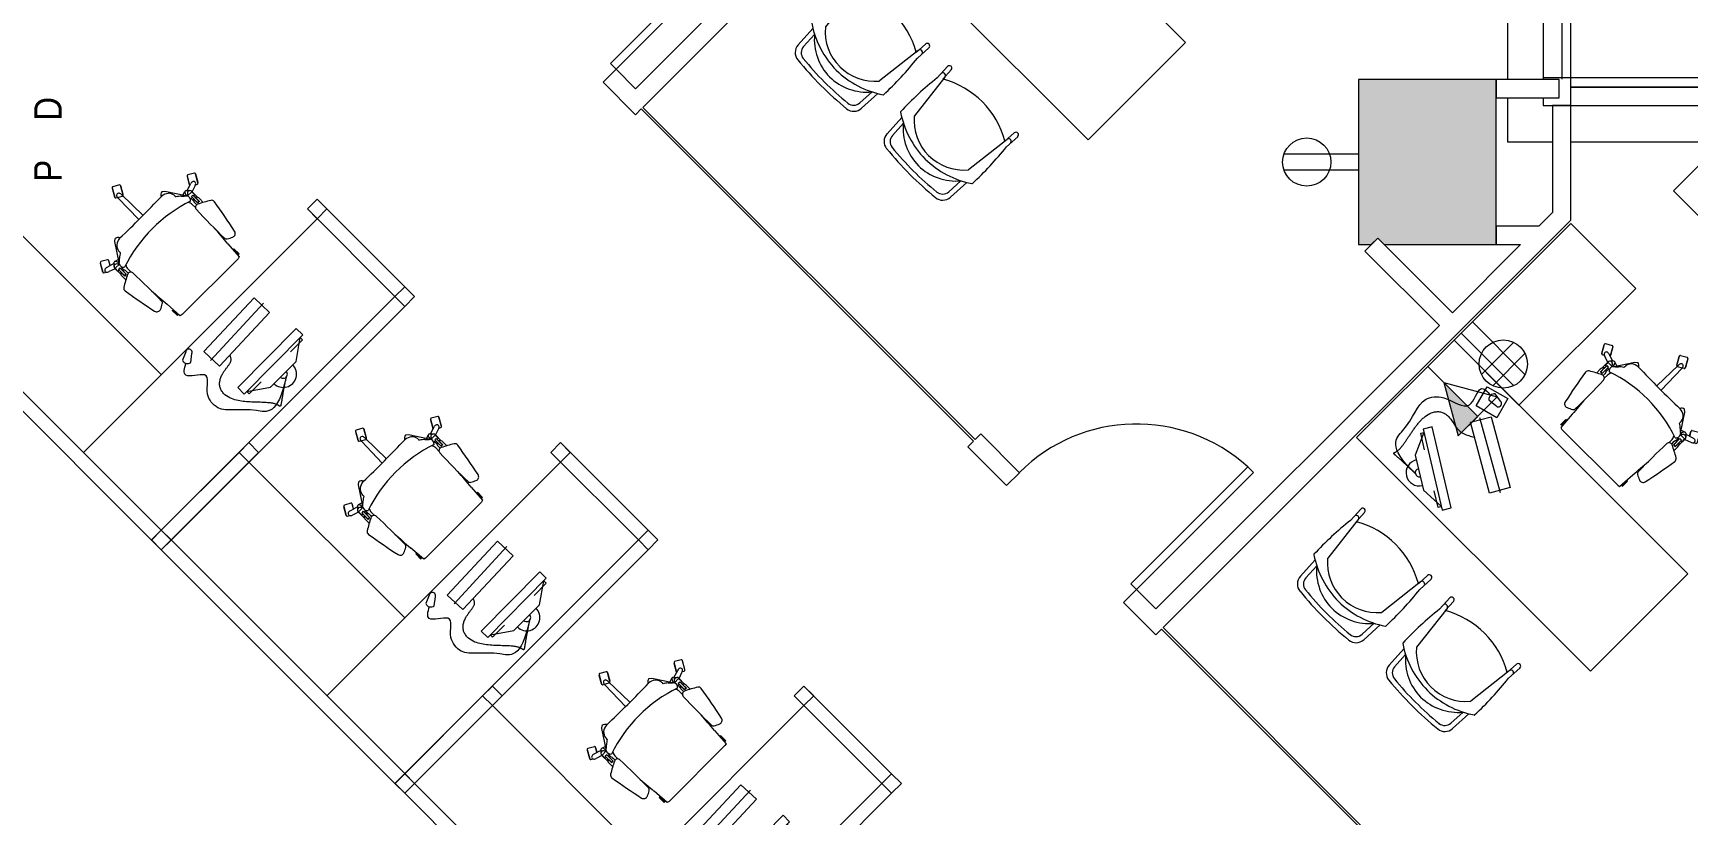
# Model space of a CAD drawing. Header units: inches. Extents: x 1 to 4591, y -953 to 1388.
# Drawn here: x 2575.1 to 2935.6, y 542.5 to 712.9 of the extents above; entities that cross this region are included whole.
import ezdxf

# ---------------------------------------------------------------- set-up
doc = ezdxf.new("R2010")
doc.units = ezdxf.units.IN
doc.header["$MEASUREMENT"] = 0
for name, color, linetype, lineweight in [('4th Floor Revit Background_dwg', 8, 'Continuous', 9), ('8309_BB$0$BB_COL_FILL', 7, 'Continuous', 9), ('A-ANNO-NOTE', 131, 'Continuous', 20), ('A-DOOR', 31, 'Continuous', 9), ('A-EXIST-GLAZ', 7, 'Continuous', 9), ('A-EXIST-WALL-INT', 7, 'Continuous', 9), ('A-FLOR', 192, 'Continuous', 13), ('A-WALL', 113, 'Continuous', 50), ('E-ELEC-FIXT-IDEN', 2, 'Continuous', 9), ('I-FURN', 30, 'Continuous', 9), ('I-WALL', 2, 'Continuous', 9), ('M-EXIST-HEAT', 7, 'Continuous', 9)]:
    doc.layers.add(name, color=color, linetype=linetype, lineweight=lineweight)
doc.styles.add('Arial_3', font='arial.ttf', dxfattribs={"width": 0.85, "height": 6})

# ---------------------------------------------------------------- blocks, each defined once
blk = doc.blocks.new('Single-Flush - 36_ x 96_-1532445-4th Floor New Construction - Tel_Data_Elec Plan')
at = {"layer": 'A-DOOR', "color": 250, "lineweight": 20}
for p, q in [((16.25, 2), (16.25, 38.02)), ((18, 38.02), (16.25, 38.02)), ((18, 2), (18, 38.02)), ((18, 2), (16.25, 2))]:
    blk.add_line(p, q, dxfattribs=at)
at = {"layer": 'A-DOOR'}
blk.add_arc((18, 2), 36.07, 92.7812, 180, dxfattribs=at)
blk = doc.blocks.new('Office Desk Groups - Office Desk 1-562618-4th Floor New Construction - Tel_Data_Elec Plan')
at = {"layer": 'I-FURN'}
for p, q in [((-36, 36), (-36, 0)), ((-16, 36), (-36, 36)), ((-16, 0), (-16, 36)), ((1.23, 32.53), (2.52, 33.28)), ((2.79, 33.2), (3.85, 31.37)), ((2.84, 33.12), (2.87, 33.14)), ((2.87, 33.14), (3.84, 31.47)), ((2.22, 30.42), (1.16, 32.26)), ((1.17, 32.16), (1.2, 32.18)), ((2.13, 30.49), (1.17, 32.16)), ((2.17, 30.51), (2.13, 30.49)), ((2.28, 24.2), (2.42, 30.74)), ((3.45, 30.9), (2.49, 30.35)), ((3.78, 31.09), (3.45, 30.9)), ((3.6, 24.2), (3.46, 30.74)), ((3.84, 31.47), (3.8, 31.45)), ((-11.16, 20.71), (-12.22, 22.54)), ((-12.2, 22.44), (-12.17, 22.46)), ((-11.24, 20.77), (-12.2, 22.44)), ((-12.14, 22.82), (-10.85, 23.56)), ((-10.58, 23.49), (-9.52, 21.65)), ((-10.53, 23.41), (-10.5, 23.43)), ((-10.5, 23.43), (-9.53, 21.75)), ((-8.31, 21.25), (-9.97, 21.75)), ((-9.53, 21.75), (-9.57, 21.73)), ((-7.32, 20.61), (-4.77, 24.49)), ((-4.77, 24.49), (-4.26, 24.91)), ((10.65, 24.49), (10.13, 24.91)), ((13.2, 20.61), (10.65, 24.49)), ((14.19, 21.25), (15.84, 21.75)), ((15.11, 21.53), (14.53, 22.54)), ((14.54, 22.44), (14.58, 22.46)), ((15.08, 21.51), (14.54, 22.44)), ((14.6, 22.82), (15.89, 23.56)), ((16.16, 23.49), (17.22, 21.65)), ((16.21, 23.41), (16.25, 23.43)), ((16.25, 23.43), (17.21, 21.75)), ((17.21, 21.75), (17.18, 21.73)), ((-11.2, 20.79), (-11.24, 20.77)), ((-10.51, 20.85), (-10.88, 20.63)), ((-8.94, 20.28), (-10.29, 20.75)), ((-9.01, 18.07), (-8.99, 16.92)), ((-8.91, 18.55), (-8.94, 20.36)), ((-8.86, 20.33), (-8.87, 19.4)), ((-8.87, 19.4), (-8.53, 19.4)), ((-7.56, 20.33), (-8.86, 20.33)), ((-8.16, 21.4), (-8.77, 20.78)), ((-8.57, 18.91), (-8.56, 17.65)), ((-8.53, 19.67), (-8.53, 17.7)), ((-8.07, 19.67), (-8.53, 19.67)), ((-8.07, 17.73), (-8.07, 19.67)), ((-8.07, 19.39), (-7.53, 19.39)), ((-8.04, 18.93), (-8.06, 17.7)), ((-6.97, 21.15), (-7.88, 21.44)), ((-7.74, 18.63), (-7.75, 19.39)), ((-7.63, 18.4), (-7.61, 18.07)), ((-7.61, 18.07), (-7.62, 17.56)), ((-7.34, 20.57), (-7.32, 20.61)), ((-6.98, 18.3), (-6.99, 17.3)), ((12.84, 21.15), (13.75, 21.44)), ((12.86, 18.3), (12.87, 17.3)), ((13.22, 20.57), (13.2, 20.61)), ((13.95, 19.39), (13.41, 19.39)), ((13.44, 20.33), (14.73, 20.33)), ((13.5, 18.4), (13.49, 18.07)), ((13.49, 18.07), (13.5, 17.56)), ((13.61, 18.63), (13.62, 19.39)), ((13.91, 18.93), (13.93, 17.7)), ((13.95, 19.67), (14.4, 19.67)), ((13.95, 17.73), (13.95, 19.67)), ((14.03, 21.4), (14.64, 20.78)), ((14.4, 19.67), (14.4, 17.7)), ((14.74, 19.4), (14.4, 19.4)), ((14.44, 18.91), (14.44, 17.65)), ((14.73, 20.33), (14.74, 19.4)), ((14.78, 18.55), (14.81, 20.36)), ((14.81, 20.28), (16.17, 20.75)), ((14.88, 18.07), (14.87, 16.92)), ((17.15, 21.38), (16.69, 21.11)), ((-6.56, 5.03), (-6.41, 5.03)), ((-6.56, 3.46), (-6.56, 5.03)), ((-6.41, 5.03), (-6.41, 3.46)), ((-6.4, 6.79), (-6.13, 3)), ((12.01, 3), (12.28, 6.79)), ((12.28, 5.03), (12.28, 3.46)), ((12.44, 5.03), (12.28, 5.03)), ((12.44, 3.46), (12.44, 5.03)), ((-6.41, 3.46), (-6.56, 3.46)), ((-6.13, 3), (-5.67, 2.87)), ((-5.67, 2.87), (11.55, 2.87)), ((11.55, 2.87), (12.01, 3)), ((12.28, 3.46), (12.44, 3.46)), ((-36, 0), (-16, 0)), ((-36, 0), (-36, -30)), ((36, 0), (-36, 0)), ((-23.75, -2.08), (-18.72, -0.7)), ((-22.48, -6.72), (-23.75, -2.08)), ((-19.46, -2.22), (-21.4, -1.92)), ((-18.72, -0.7), (-17.45, -5.34)), ((36, -30), (36, 0)), ((-17.45, -5.34), (-22.48, -6.72)), ((-21.46, -3.8), (-19.5, -3.62)), ((-20.86, -10.1), (-18.53, -6.07)), ((-18.53, -6.07), (-4.67, -14.07)), ((-7, -18.11), (-20.86, -10.1)), ((-5.33, -16.35), (-20.07, -7.94)), ((-4.67, -14.07), (-7, -18.11)), ((-26.03, -16.73), (-27.08, -18.43)), ((-10.6, -26.26), (-26.03, -16.73)), ((-27.08, -18.43), (-11.65, -27.96)), ((-26.8, -19.46), (-26.42, -18.84)), ((-23.63, -21.42), (-26.8, -19.46)), ((-26.42, -18.84), (-24.3, -23.68)), ((-24.3, -23.68), (-17.59, -27.82)), ((-17.59, -27.82), (-12.31, -27.55)), ((-12.69, -28.17), (-15.87, -26.21)), ((-12.31, -27.55), (-12.69, -28.17)), ((-11.65, -27.96), (-10.6, -26.26)), ((-36, -30), (36, -30)), ((-24.36, -40.36), (-24.19, -43.67)), ((-23.24, -40.3), (-23.1, -43)), ((-23.13, -42.4), (-21.88, -53.04)), ((-3.95, -42.4), (-5.2, -53.04)), ((-3.84, -40.3), (-3.98, -43)), ((-2.72, -40.36), (-2.89, -43.67)), ((3.02, -40.36), (3.19, -43.67)), ((4.14, -40.3), (4.28, -43)), ((4.25, -42.4), (5.5, -53.04)), ((23.42, -42.4), (22.17, -53.04)), ((23.53, -40.3), (23.39, -43)), ((24.66, -40.36), (24.48, -43.67)), ((-23.56, -55.25), (-23.31, -60.03)), ((-22.4, -55.89), (-22.21, -59.45)), ((-4.68, -55.89), (-4.87, -59.45)), ((-3.52, -55.25), (-3.77, -60.03)), ((3.82, -55.25), (4.07, -60.03)), ((4.98, -55.89), (5.16, -59.45)), ((22.7, -55.89), (22.51, -59.45)), ((23.85, -55.25), (23.61, -60.03))]:
    blk.add_line(p, q, dxfattribs=at)
for centre, radius, start, end in [((1.33, 32.36), 0.2, 120, 210), ((2.62, 33.1), 0.2, 30, 120.1357), ((2.39, 30.52), 0.2, 209.8466, 275.235), ((2.39, 30.52), 0.2, 275.235, 299.8607), ((3.94, 30.71), 1.53, 164.4505, 178.7927), ((3.03, 30.97), 0.583, 134.254, 164.4505), ((2.94, 31.06), 0.445, 45.7229, 134.2771), ((2.84, 30.97), 0.583, 15.5495, 45.746), ((1.93, 30.71), 1.53, 1.2073, 15.5495), ((3.68, 31.27), 0.2, 299.8643, 30), ((-12.04, 22.64), 0.2, 119.832, 210), ((-10.43, 21.35), 0.445, 117.8208, 206.0638), ((-10.75, 23.39), 0.2, 30, 120), ((-10.37, 21.23), 0.583, 87.4248, 117.8208), ((-10.41, 20.28), 1.53, 73.2073, 87.502), ((-9.69, 21.55), 0.2, 15.1327, 29.8705), ((-2.8, 17.21), 5.54, 121.0187, 133.18), ((-20.88, 22.9), 15.26, 356.4473, 358.5687), ((-3.38, 22.1), 2.29, 134.5977, 169.3918), ((-3.26, 21.43), 2.87, 95.705, 127.0086), ((-4.41, 23.8), 1.12, 25.6219, 82.0752), ((2.94, 269.32), 245.12, 268.4848, 271.5152), ((10.28, 23.8), 1.12, 97.9248, 154.3781), ((9.13, 21.43), 2.87, 52.9914, 84.295), ((9.26, 22.1), 2.29, 10.6082, 45.4023), ((26.76, 22.9), 15.26, 181.4313, 183.5527), ((8.67, 17.21), 5.54, 46.82, 58.9813), ((14.7, 22.64), 0.2, 119.8879, 210), ((16.29, 20.28), 1.53, 92.498, 106.7927), ((15.99, 23.39), 0.2, 30, 120), ((16.25, 21.23), 0.583, 62.1792, 92.5752), ((16.31, 21.35), 0.445, 333.9362, 62.1792), ((17.05, 21.55), 0.2, 300, 30.2094), ((-10.98, 20.81), 0.2, 210, 299.888), ((-10.31, 21.41), 0.583, 206.0911, 236.3507), ((-9.79, 22.2), 1.53, 236.4124, 250.7927), ((-8.12, 18.14), 0.887, 120.1857, 184.8367), ((-8.34, 20.37), 0.593, 84.0219, 180.9117), ((-8.42, 20.31), 0.657, 1.3207, 77.9642), ((-7.98, 21.13), 0.323, 29.6621, 124.4716), ((-8.55, 18.11), 0.971, 17.6225, 57.9495), ((-8.44, 20.75), 0.922, 9.6607, 36.4682), ((-6.62, 19.89), 1.04, 148.1398, 233.8639), ((-8.76, 20.66), 1.25, 346.3769, 10.9189), ((-10.83, 25.13), 5.75, 305.3709, 317.4948), ((2.94, -10.67), 31.42, 71.1164, 108.8836), ((-5.15, 18.21), 1.84, 146.599, 177.2887), ((16.71, 25.13), 5.75, 222.5052, 234.6291), ((11.03, 18.21), 1.84, 2.7113, 33.401), ((12.49, 19.89), 1.04, 306.1361, 31.8602), ((14.63, 20.66), 1.25, 169.0811, 193.6231), ((14.31, 20.75), 0.922, 143.5318, 170.3393), ((14.43, 18.11), 0.971, 122.0505, 162.3775), ((13.85, 21.13), 0.323, 55.5284, 150.3379), ((14.29, 20.31), 0.657, 102.0358, 178.6793), ((14.22, 20.37), 0.593, 359.0883, 95.9781), ((14, 18.14), 0.887, 355.1633, 59.8143), ((15.66, 22.2), 1.53, 289.2073, 303.5114), ((16.19, 21.41), 0.583, 303.4497, 333.9089), ((-10.08, 15.44), 0.749, 121.5732, 189.0231), ((163.02, 43.86), 176.17, 189.3216, 191.8621), ((4.23, -7.95), 28.17, 115.3981, 121.4567), ((-8.27, 17.21), 0.533, 66.9672, 123.7509), ((-8.27, 17.27), 0.5, 67.0573, 121.4674), ((-7.54, 16.85), 0.711, 2.0473, 115.4842), ((-162.31, 11.32), 155.58, 358.8191, 2.0473), ((168.19, 11.32), 155.58, 177.9527, 181.1809), ((13.42, 16.85), 0.711, 64.5158, 177.9527), ((1.64, -7.95), 28.17, 58.5497, 64.6019), ((14.14, 17.21), 0.533, 56.2491, 113.0328), ((14.14, 17.27), 0.5, 58.5326, 112.9427), ((-157.15, 43.86), 176.17, 348.1407, 350.6784), ((15.95, 15.44), 0.749, 350.9769, 58.6662), ((258.68, 28.75), 265.99, 183.7702, 184.7367), ((-252.8, 28.75), 265.99, 355.2633, 356.2298), ((-8.54, 7.83), 0.859, 192.1424, 292.8427), ((-12.14, 16.39), 10.15, 292.7913, 299.9233), ((-7.38, 8.13), 0.615, 299.9233, 358.8191), ((13.26, 8.13), 0.615, 181.1809, 240.0767), ((18.01, 16.39), 10.15, 240.0767, 247.2087), ((14.42, 7.83), 0.859, 247.1573, 348.4211), ((-5.85, 5.21), 0.589, 197.5488, 225.5119), ((-5.85, 3.28), 0.589, 125.1062, 162.4512), ((11.72, 3.28), 0.589, 17.5488, 54.8938), ((11.72, 5.21), 0.589, 314.4881, 342.4512), ((-20.73, -2.88), 1.17, 124.8247, 231.514), ((-19.4, -2.93), 0.703, 261.9725, 94.3662), ((-20.94, -25.75), 2.88, 148.3037, 328.3037), ((-20.94, -25.75), 0.885, 148.3037, 328.3037), ((-23.8, -40.33), 0.562, 2.9778, 182.9778), ((-23.69, -42.45), 0.572, 355.8841, 161.2764), ((-13.54, -59.54), 19.11, 60.1223, 119.8777), ((-3.39, -42.44), 0.567, 14.9433, 184.8841), ((-3.28, -40.33), 0.562, 357.0222, 177.0222), ((3.58, -40.33), 0.562, 2.9778, 182.9778), ((3.68, -42.45), 0.572, 355.8841, 161.2764), ((13.84, -59.54), 19.11, 60.1223, 119.8777), ((23.98, -42.44), 0.567, 14.9433, 184.8841), ((24.09, -40.33), 0.563, 357.0222, 177.0222), ((47.43, -51.82), 72.08, 173.5103, 182.1673), ((-74.51, -51.82), 72.08, 357.8327, 6.4897), ((74.81, -51.82), 72.08, 173.5103, 182.1673), ((-47.14, -51.82), 72.08, 357.8327, 6.4897), ((-21.75, -53.03), 0.125, 186.4009, 220.1387), ((-13.53, -46.09), 10.88, 220.1387, 269.938), ((-13.55, -46.09), 10.88, 270.062, 319.8613), ((-5.33, -53.03), 0.125, 319.8613, 353.5991), ((5.62, -53.03), 0.125, 186.4009, 220.1387), ((13.85, -46.09), 10.88, 220.1387, 269.938), ((13.82, -46.09), 10.88, 270.062, 319.8613), ((22.05, -53.03), 0.125, 319.8613, 353.5991), ((-24.47, -54.52), 0.125, 190.6864, 235.967), ((-13.34, -38.03), 20.02, 235.967, 269.4206), ((-13.4, -48.43), 11.69, 219.6744, 269.3381), ((-13.74, -38.03), 20.02, 270.5794, 304.033), ((-13.67, -48.43), 11.69, 270.6619, 320.3256), ((-2.6, -54.52), 0.125, 304.033, 349.3136), ((2.9, -54.52), 0.125, 190.6864, 235.967), ((14.04, -38.03), 20.02, 235.967, 269.4206), ((13.97, -48.43), 11.69, 219.6744, 269.3381), ((13.63, -38.03), 20.02, 270.5794, 304.033), ((13.7, -48.43), 11.69, 270.6619, 320.3256), ((24.77, -54.52), 0.125, 304.033, 349.3136), ((-20.81, -59.91), 2.5, 182.9778, 264.2145), ((-20.22, -59.35), 2, 182.9778, 264.2191), ((-6.86, -59.35), 2, 275.7809, 357.0222), ((-6.27, -59.91), 2.5, 275.7855, 357.0222), ((6.56, -59.91), 2.5, 182.9778, 264.2145), ((7.16, -59.35), 2, 182.9778, 264.2191), ((20.51, -59.35), 2, 275.7809, 357.0222), ((21.11, -59.91), 2.5, 275.7855, 357.0222), ((-13.44, 12.82), 75.59, 264.2145, 269.9285), ((-13.44, 7.53), 69.22, 264.2191, 269.9219), ((-13.63, 7.53), 69.22, 270.0781, 275.7809), ((-13.63, 12.82), 75.59, 270.0715, 275.7855), ((13.93, 12.82), 75.59, 264.2145, 269.9285), ((13.93, 7.53), 69.22, 264.2191, 269.9219), ((13.74, 7.53), 69.22, 270.0781, 275.7809), ((13.74, 12.82), 75.59, 270.0715, 275.7855)]:
    blk.add_arc(centre, radius, start, end, dxfattribs=at)
for points, knots in [([(-21.43, -26.49), (-30.11, -26.7), (-29.36, -19.53), (-32.64, -14.29), (-28.66, -9.55), (-21.77, -8.98), (-25.67, -2.68), (-23.02, -2.75), (-21.9, -2.85)], [0, 0, 0, 0, 4.203758, 11.310205, 15.301003, 21.109862, 25.639067, 29.008441, 29.008441, 29.008441, 29.008441]), ([(-21.43, -26.49), (-21.7, -26.49), (-22.24, -26.5), (-23.05, -26.52), (-23.85, -26.55), (-24.52, -26.57), (-25.06, -26.6), (-25.47, -26.62), (-25.87, -26.65), (-26.2, -26.67), (-26.47, -26.68), (-26.67, -26.7), (-26.88, -26.71), (-27.08, -26.73), (-27.25, -26.74), (-27.38, -26.74), (-27.48, -26.74), (-27.58, -26.74), (-27.67, -26.74), (-27.74, -26.74), (-27.79, -26.74), (-27.83, -26.73), (-27.86, -26.71), (-27.87, -26.7), (-27.89, -26.69), (-27.91, -26.66), (-27.92, -26.63), (-27.93, -26.61), (-27.93, -26.6), (-27.93, -26.57), (-27.92, -26.54), (-27.91, -26.5), (-27.88, -26.44), (-27.86, -26.37), (-27.83, -26.29), (-27.8, -26.21), (-27.77, -26.13), (-27.75, -26.05), (-27.72, -25.97), (-27.7, -25.86), (-27.66, -25.66), (-27.63, -25.38), (-27.63, -25.03), (-27.65, -24.69), (-27.68, -24.35), (-27.74, -23.9), (-27.84, -23.33), (-27.96, -22.66), (-28.09, -21.99), (-28.23, -21.28), (-28.38, -20.54), (-28.52, -19.76), (-28.64, -18.98), (-28.73, -18.19), (-28.78, -17.4), (-28.75, -16.34), (-28.56, -15.26), (-28.12, -14.24), (-27.6, -13.53), (-27.02, -13.07), (-26.5, -12.81), (-25.94, -12.64), (-25.21, -12.58), (-24.04, -12.7), (-22.99, -12.95), (-22, -13.09), (-21.48, -13.12), (-21.07, -13.1), (-20.66, -13.04), (-20.16, -12.92), (-19.58, -12.7), (-18.84, -12.33), (-18.31, -12.01), (-17.96, -11.78)], [0, 0, 0, 0, 0.067284, 0.134569, 0.201853, 0.269138, 0.30278, 0.336422, 0.370065, 0.403707, 0.420528, 0.437349, 0.45417, 0.470991, 0.487812, 0.496223, 0.504633, 0.513044, 0.521455, 0.52566, 0.529865, 0.53407, 0.536173, 0.537224, 0.538276, 0.541842, 0.545408, 0.546299, 0.547191, 0.548974, 0.55254, 0.556106, 0.559673, 0.566805, 0.573937, 0.581069, 0.588202, 0.595334, 0.602466, 0.609598, 0.623863, 0.652392, 0.680921, 0.70945, 0.737979, 0.766508, 0.823567, 0.880625, 0.937683, 0.994741, 1.060748, 1.126755, 1.192761, 1.258768, 1.324774, 1.390781, 1.522794, 1.595685, 1.668576, 1.741467, 1.777913, 1.814358, 1.887249, 1.96014, 2.105922, 2.157559, 2.209196, 2.235015, 2.260833, 2.312471, 2.364108, 2.415745, 2.519019, 2.519019, 2.519019, 2.519019])]:
    blk.add_open_spline(points, degree=3, knots=knots, dxfattribs=at)
blk = doc.blocks.new('Workstation - 6x6 - Workstation - 6x6-1555703-4th Floor New Construction - Tel_Data_Elec Plan')
at = {"layer": 'I-FURN'}
for p, q in [((-76.5, 1.5), (-76.5, -1.5)), ((-73.5, 1.5), (-76.5, 1.5)), ((-73.5, -1.5), (-73.5, 1.5)), ((-73.5, 1.5), (-1.5, 1.5)), ((-1.5, 1.5), (-1.5, -1.5)), ((1.5, 1.5), (-1.5, 1.5)), ((1.5, -1.5), (1.5, 1.5)), ((-76.5, -1.5), (-73.5, -1.5)), ((-76.5, -28.5), (-76.5, -1.5)), ((-73.5, -1.5), (-73.5, -28.5)), ((-1.5, -1.5), (-73.5, -1.5)), ((-1.5, -1.5), (1.5, -1.5)), ((-1.5, -73.5), (-1.5, -1.5)), ((1.5, -1.5), (1.5, -73.5)), ((-48.28, -6.77), (-52.61, -9.79)), ((-40.4, -6.73), (-48.28, -6.77)), ((-36.03, -9.71), (-40.4, -6.73)), ((-35.26, -9.7), (-53.39, -9.8)), ((-53.39, -9.8), (-53.38, -11.8)), ((-52.62, -9.07), (-48.89, -9.05)), ((-52.61, -9.79), (-52.62, -9.07)), ((-39.77, -9), (-36.04, -8.98)), ((-36.04, -8.98), (-36.03, -9.71)), ((-35.25, -11.7), (-35.26, -9.7)), ((-53.38, -11.8), (-35.25, -11.7)), ((-51.74, -18.36), (-35.74, -17.8)), ((-35.74, -17.8), (-35.58, -22.46)), ((-52.22, -20.74), (-35.26, -20.05)), ((-51.58, -23.01), (-51.74, -18.36)), ((-35.58, -22.46), (-51.58, -23.01)), ((-31.89, -22.83), (-33.46, -24.02)), ((-32.76, -25.23), (-30.95, -24.45)), ((-76.5, -25.5), (-76.5, -28.5)), ((-73.5, -25.5), (-76.5, -25.5)), ((-76.5, -28.5), (-73.5, -28.5)), ((-73.5, -28.5), (-76.5, -28.5)), ((-73.5, -28.5), (-73.5, -25.5)), ((-73.5, -25.5), (-1.5, -25.5)), ((-25.5, -25.5), (-25.5, -73.5)), ((-56.05, -32.08), (-56.05, -33.66)), ((-55.89, -32.08), (-56.05, -32.08)), ((-55.89, -35.41), (-55.62, -31.63)), ((-55.89, -33.66), (-55.89, -32.08)), ((-55.62, -31.63), (-55.16, -31.5)), ((-55.16, -31.5), (-37.94, -31.5)), ((-37.94, -31.5), (-37.48, -31.63)), ((-37.48, -31.63), (-37.21, -35.41)), ((-37.2, -33.66), (-37.2, -32.08)), ((-37.2, -32.08), (-37.05, -32.08)), ((-37.05, -32.08), (-37.05, -33.66)), ((-56.05, -33.66), (-55.89, -33.66)), ((-37.05, -33.66), (-37.2, -33.66)), ((-58.49, -46.69), (-58.48, -45.54)), ((-58.05, -47.53), (-58.05, -46.27)), ((-58.01, -48.29), (-58.01, -46.32)), ((-57.56, -46.36), (-57.56, -48.29)), ((-57.52, -47.56), (-57.54, -46.32)), ((-57.1, -46.69), (-57.11, -46.18)), ((-57.11, -47.03), (-57.1, -46.69)), ((-56.47, -46.92), (-56.48, -45.93)), ((-36.63, -46.92), (-36.62, -45.93)), ((-36, -46.69), (-35.99, -46.18)), ((-35.98, -47.03), (-36, -46.69)), ((-35.57, -47.56), (-35.55, -46.32)), ((-35.54, -46.36), (-35.54, -48.29)), ((-35.08, -48.29), (-35.08, -46.32)), ((-35.04, -47.53), (-35.05, -46.27)), ((-34.61, -46.69), (-34.62, -45.54)), ((-60.64, -49.33), (-61.7, -51.17)), ((-60.72, -49.4), (-61.69, -51.07)), ((-60.69, -49.41), (-60.72, -49.4)), ((-60, -49.48), (-60.37, -49.26)), ((-60.07, -52.11), (-59.01, -50.28)), ((-59.98, -52.05), (-59.02, -50.38)), ((-58.42, -48.91), (-59.78, -49.38)), ((-57.8, -49.87), (-59.46, -50.37)), ((-59.02, -50.38), (-59.05, -50.36)), ((-58.4, -47.17), (-58.42, -48.98)), ((-58.35, -48.03), (-58.01, -48.02)), ((-58.34, -48.95), (-58.35, -48.03)), ((-57.05, -48.95), (-58.34, -48.95)), ((-57.65, -50.03), (-58.25, -49.41)), ((-57.56, -48.29), (-58.01, -48.29)), ((-57.56, -48.02), (-57.02, -48.01)), ((-56.45, -49.78), (-57.36, -50.07)), ((-57.22, -47.26), (-57.23, -48.01)), ((-56.83, -49.19), (-56.81, -49.23)), ((-56.81, -49.23), (-54.26, -53.12)), ((-36.29, -49.23), (-38.84, -53.12)), ((-36.64, -49.78), (-35.73, -50.07)), ((-36.27, -49.19), (-36.29, -49.23)), ((-35.54, -48.02), (-36.08, -48.01)), ((-36.05, -48.95), (-34.76, -48.95)), ((-35.87, -47.26), (-35.86, -48.01)), ((-35.54, -48.29), (-35.08, -48.29)), ((-35.45, -50.03), (-34.84, -49.41)), ((-35.3, -49.87), (-33.64, -50.37)), ((-34.74, -48.03), (-35.08, -48.02)), ((-34.37, -50.15), (-34.96, -51.17)), ((-34.41, -50.14), (-34.94, -51.07)), ((-34.76, -48.95), (-34.74, -48.03)), ((-34.7, -47.17), (-34.67, -48.98)), ((-34.68, -48.91), (-33.32, -49.38)), ((-33.32, -52.11), (-32.26, -50.28)), ((-33.24, -52.05), (-32.28, -50.38)), ((-32.34, -50), (-32.8, -49.74)), ((-32.28, -50.38), (-32.31, -50.36)), ((-61.69, -51.07), (-61.65, -51.09)), ((-61.63, -51.44), (-60.34, -52.19)), ((-60.02, -52.03), (-59.98, -52.05)), ((-54.26, -53.12), (-53.74, -53.53)), ((-47.21, -52.83), (-47.07, -59.37)), ((-45.89, -52.83), (-46.03, -59.37)), ((-38.84, -53.12), (-39.36, -53.53)), ((-34.94, -51.07), (-34.91, -51.09)), ((-34.88, -51.44), (-33.59, -52.19)), ((-33.27, -52.03), (-33.24, -52.05)), ((-47.27, -59.05), (-48.33, -60.88)), ((-47.35, -59.11), (-48.32, -60.78)), ((-48.32, -60.78), (-48.28, -60.8)), ((-48.26, -61.16), (-46.97, -61.9)), ((-47.32, -59.13), (-47.35, -59.11)), ((-46.04, -59.53), (-47, -58.97)), ((-46.69, -61.83), (-45.63, -59.99)), ((-46.61, -61.77), (-45.65, -60.09)), ((-45.71, -59.72), (-46.04, -59.53)), ((-45.65, -60.09), (-45.68, -60.07)), ((-46.65, -61.75), (-46.61, -61.77)), ((-28.5, -73.5), (-28.5, -76.5)), ((-25.5, -73.5), (-28.5, -73.5)), ((-25.5, -76.5), (-25.5, -73.5)), ((-25.5, -73.5), (-1.5, -73.5)), ((-1.5, -73.5), (-1.5, -76.5)), ((1.5, -73.5), (-1.5, -73.5)), ((1.5, -76.5), (1.5, -73.5)), ((-28.5, -76.5), (-25.5, -76.5)), ((-25.5, -76.5), (-1.5, -76.5)), ((-1.5, -76.5), (1.5, -76.5))]:
    blk.add_line(p, q, dxfattribs=at)
for centre, radius, start, end in [((-44.34, -6.75), 2.88, 0.2998, 180.2998), ((-44.34, -6.75), 0.885, 0.2998, 180.2998), ((-33.17, -24.66), 0.703, 113.9686, 306.3623), ((-32.02, -23.99), 1.17, 336.8209, 83.5101), ((-55.33, -31.9), 0.589, 197.5488, 234.8938), ((-37.77, -31.9), 0.589, 305.1062, 342.4512), ((-58.03, -36.45), 0.859, 67.1573, 167.8576), ((-61.62, -45.01), 10.15, 60.0767, 67.2087), ((209.19, -57.38), 265.99, 175.2633, 176.2298), ((-55.33, -33.83), 0.589, 134.4881, 162.4512), ((-37.77, -33.83), 0.589, 17.5488, 45.5119), ((-302.29, -57.38), 265.99, 3.7702, 4.7367), ((-31.47, -45.01), 10.15, 112.7913, 119.9233), ((-35.07, -36.45), 0.859, 11.5789, 112.8427), ((113.54, -72.48), 176.17, 168.1379, 170.6784), ((-56.87, -36.75), 0.615, 1.1809, 60.0767), ((-211.8, -39.95), 155.58, 357.9527, 1.1809), ((118.7, -39.95), 155.58, 178.8191, 182.0473), ((-36.23, -36.75), 0.615, 119.9233, 178.8191), ((-206.63, -72.48), 176.17, 9.3216, 11.8593), ((-59.56, -44.06), 0.749, 170.9769, 238.4268), ((-45.25, -20.67), 28.17, 238.5433, 244.6019), ((-57.61, -46.77), 0.887, 175.1633, 239.8143), ((-57.75, -45.83), 0.533, 236.2491, 293.0328), ((-57.75, -45.9), 0.5, 238.5326, 292.9427), ((-57.03, -45.48), 0.711, 244.5158, 357.9527), ((-36.07, -45.48), 0.711, 182.0473, 295.4842), ((-47.84, -20.67), 28.17, 295.3981, 301.4503), ((-35.34, -45.83), 0.533, 246.9672, 303.7509), ((-35.34, -45.9), 0.5, 247.0573, 301.4674), ((-35.49, -46.77), 0.887, 300.1857, 4.8367), ((-33.53, -44.06), 0.749, 301.3338, 9.0231), ((-60.47, -49.43), 0.2, 60.112, 150), ((-59.92, -49.97), 0.445, 153.9362, 242.1792), ((-59.8, -50.03), 0.583, 123.6493, 153.9089), ((-59.86, -49.85), 0.583, 242.1792, 272.5752), ((-59.27, -50.82), 1.53, 109.2073, 123.5876), ((-59.9, -48.91), 1.53, 272.498, 286.7927), ((-59.18, -50.18), 0.2, 330.1295, 344.8673), ((-57.83, -48.99), 0.593, 179.0883, 275.9781), ((-57.9, -48.94), 0.657, 282.0358, 358.6793), ((-57.46, -49.76), 0.323, 235.5284, 330.3379), ((-58.04, -46.73), 0.971, 302.0505, 342.3775), ((-57.92, -49.37), 0.922, 323.5318, 350.3393), ((-56.1, -48.52), 1.04, 126.1361, 211.8602), ((-58.24, -49.29), 1.25, 349.0811, 13.6231), ((-60.32, -53.76), 5.75, 42.5052, 54.6291), ((-46.55, -17.95), 31.42, 251.1164, 288.8836), ((-54.64, -46.83), 1.84, 182.7113, 213.401), ((-52.29, -45.83), 5.54, 226.82, 238.9813), ((-40.81, -45.83), 5.54, 301.0187, 313.18), ((-32.78, -53.76), 5.75, 125.3709, 137.4948), ((-38.46, -46.83), 1.84, 326.599, 357.2887), ((-37, -48.52), 1.04, 328.1398, 53.8639), ((-34.85, -49.29), 1.25, 166.3769, 190.9189), ((-35.17, -49.37), 0.922, 189.6607, 216.4682), ((-35.06, -46.73), 0.971, 197.6225, 237.9495), ((-35.63, -49.76), 0.323, 209.6621, 304.4716), ((-35.19, -48.94), 0.657, 181.3207, 257.9642), ((-35.27, -48.99), 0.593, 264.0219, 0.9117), ((-33.2, -48.91), 1.53, 253.2073, 267.502), ((-33.82, -50.82), 1.53, 56.4886, 70.7927), ((-33.24, -49.85), 0.583, 267.4248, 297.8208), ((-33.3, -50.03), 0.583, 26.0911, 56.5503), ((-33.18, -49.97), 0.445, 297.8208, 26.0638), ((-32.44, -50.18), 0.2, 329.7906, 60), ((-61.53, -51.27), 0.2, 150, 240.168), ((-60.24, -52.01), 0.2, 240, 330), ((-70.37, -51.52), 15.26, 1.4313, 3.5527), ((-52.87, -50.72), 2.29, 190.6082, 225.4023), ((-52.74, -50.06), 2.87, 232.9914, 264.295), ((-53.9, -52.43), 1.12, 277.9248, 334.3781), ((-46.55, -297.94), 245.12, 88.4848, 91.5152), ((-39.2, -52.43), 1.12, 205.6219, 262.0752), ((-40.35, -50.06), 2.87, 275.705, 307.0086), ((-40.23, -50.72), 2.29, 314.5977, 349.3918), ((-22.73, -51.52), 15.26, 176.4473, 178.5687), ((-34.79, -51.27), 0.2, 150, 240.1121), ((-33.49, -52.01), 0.2, 240, 330), ((-48.16, -60.98), 0.2, 150, 240), ((-47.1, -59.15), 0.2, 84.765, 150.1534), ((-47.1, -59.15), 0.2, 60.1393, 84.765), ((-45.54, -59.34), 1.53, 181.2073, 195.5495), ((-46.45, -59.59), 0.583, 195.5495, 225.746), ((-46.55, -59.69), 0.445, 225.7229, 314.2771), ((-46.64, -59.59), 0.583, 314.254, 344.4505), ((-47.55, -59.34), 1.53, 344.4505, 358.7927), ((-45.81, -59.89), 0.2, 330, 60.1357), ((-46.87, -61.73), 0.2, 239.8643, 330)]:
    blk.add_arc(centre, radius, start, end, dxfattribs=at)
for points, knots in [([(-44.31, -5.87), (-37.07, -1.09), (-33.91, -7.56), (-28.34, -10.27), (-29.21, -16.39), (-34.37, -18.27), (-27.73, -21.55), (-30.02, -22.89), (-31.01, -23.4)], [0, 0, 0, 0, 4.203758, 11.310205, 15.301003, 21.109862, 25.639067, 29.008441, 29.008441, 29.008441, 29.008441]), ([(-44.31, -5.87), (-44.1, -5.73), (-43.67, -5.45), (-43.03, -5.03), (-42.39, -4.6), (-41.86, -4.24), (-41.44, -3.95), (-41.13, -3.73), (-40.82, -3.51), (-40.5, -3.28), (-40.19, -3.06), (-39.93, -2.87), (-39.72, -2.72), (-39.59, -2.63), (-39.49, -2.56), (-39.41, -2.5), (-39.33, -2.45), (-39.27, -2.41), (-39.22, -2.38), (-39.18, -2.36), (-39.15, -2.33), (-39.11, -2.31), (-39.07, -2.29), (-39.03, -2.27), (-39, -2.27), (-38.97, -2.27), (-38.95, -2.27), (-38.91, -2.28), (-38.89, -2.3), (-38.87, -2.32), (-38.85, -2.35), (-38.84, -2.38), (-38.83, -2.42), (-38.82, -2.45), (-38.82, -2.48), (-38.81, -2.51), (-38.8, -2.56), (-38.79, -2.62), (-38.77, -2.7), (-38.75, -2.78), (-38.73, -2.86), (-38.71, -2.93), (-38.68, -3.04), (-38.62, -3.22), (-38.5, -3.47), (-38.34, -3.74), (-38.15, -4.01), (-37.95, -4.27), (-37.75, -4.52), (-37.47, -4.86), (-37.11, -5.26), (-36.67, -5.74), (-36.03, -6.42), (-35.19, -7.31), (-34.19, -8.44), (-33.27, -9.63), (-32.51, -11), (-32.16, -12.3), (-32.19, -13.42), (-32.42, -14.23), (-32.86, -14.94), (-33.49, -15.5), (-34.23, -15.89), (-34.94, -16.14), (-35.59, -16.29), (-36.17, -16.4), (-36.75, -16.48), (-37.24, -16.54), (-37.63, -16.6), (-37.92, -16.67), (-38.19, -16.77), (-38.44, -16.94), (-38.64, -17.15), (-38.81, -17.39), (-38.96, -17.65), (-39.04, -17.83), (-39.08, -17.91)], [0, 0, 0, 0, 0.063928, 0.127857, 0.191785, 0.255713, 0.287677, 0.319641, 0.351605, 0.38357, 0.415534, 0.447498, 0.46348, 0.479462, 0.487453, 0.495444, 0.503435, 0.511426, 0.514814, 0.518203, 0.521591, 0.524979, 0.528367, 0.531756, 0.535144, 0.536838, 0.538532, 0.54192, 0.545309, 0.547003, 0.548697, 0.552085, 0.555473, 0.558862, 0.560556, 0.56225, 0.565638, 0.572415, 0.579191, 0.585968, 0.592744, 0.599521, 0.606297, 0.61985, 0.646956, 0.674062, 0.701168, 0.728275, 0.755381, 0.782487, 0.836699, 0.890911, 0.945123, 1.070551, 1.19598, 1.321408, 1.446836, 1.585346, 1.654601, 1.723857, 1.793112, 1.862367, 1.931622, 2.000877, 2.049938, 2.099, 2.148061, 2.197123, 2.221654, 2.246184, 2.270715, 2.295246, 2.319777, 2.344307, 2.368838, 2.393369, 2.393369, 2.393369, 2.393369])]:
    blk.add_open_spline(points, degree=3, knots=knots, dxfattribs=at)
blk = doc.blocks.new('4th Floor Revit Background_dwg-1506688-4th Floor New Construction - Tel_Data_Elec Plan')
at = {"layer": '8309_BB$0$BB_COL_FILL'}
blk.add_hatch(color=256, dxfattribs=at).paths.add_polyline_path([(1336.81, 1507.78), (1346.34, 1507.78), (1346.34, 1543.78), (1316.34, 1543.78), (1316.34, 1507.78), (1319.17, 1507.78), (1320.58, 1509.19), (1322, 1507.78), (1333.99, 1507.78)], flags=0)
for p, q in [((1346.34, 1543.78), (1316.34, 1543.78)), ((1316.34, 1543.78), (1316.34, 1507.78)), ((1346.34, 1507.78), (1346.34, 1543.78)), ((1316.34, 1507.78), (1319.17, 1507.78)), ((1319.17, 1507.78), (1320.58, 1509.19)), ((1320.58, 1509.19), (1322, 1507.78)), ((1322, 1507.78), (1333.99, 1507.78)), ((1333.99, 1507.78), (1336.81, 1507.78)), ((1336.81, 1507.78), (1346.34, 1507.78))]:
    blk.add_line(p, q, dxfattribs=at)
at = {"layer": 'A-EXIST-GLAZ'}
for p, q in [((1360.7, 1578.63), (1360.7, 1543.87)), ((1397.35, 1542.12), (1362.59, 1542.12))]:
    blk.add_line(p, q, dxfattribs=at)
at = {"layer": 'A-EXIST-GLAZ', "flags": 128}
for points in [[(1356.63, 1539.78), (1356.63, 1538.12), (1362.63, 1538.12), (1362.63, 1544.12), (1362.63, 1582.31), (1242.41, 1702.54), (1204.21, 1702.54), (1204.21, 1740.73), (716.17, 2228.78), (489.27, 2228.78), (409.36, 2148.87), (409.36, 2110.7), (409.36, 2104.7), (415.36, 2104.7), (415.36, 2110.7), (409.36, 2110.7)], [(1279.29, 1657.52), (1281.94, 1660.17), (1320.42, 1621.7), (1317.59, 1618.87), (1319.14, 1617.32), (1321.97, 1620.15), (1358.75, 1583.37), (1355.93, 1580.54), (1356.63, 1579.84), (1356.63, 1578.63), (1360.7, 1578.63), (1360.7, 1544.12), (1356.63, 1544.12), (1356.63, 1543.78)], [(1348.89, 1543.78), (1348.89, 1576.25), (1273.96, 1651.18)], [(1356.63, 1578.84), (1362.63, 1578.84), (1362.63, 1582.32), (1360.16, 1584.78), (1355.93, 1580.54), (1356.63, 1579.84), (1356.63, 1543.78)], [(1356.63, 1539.78), (1356.63, 1538.12), (1398.35, 1538.12), (1399.06, 1537.41), (1403.3, 1541.65), (1400.84, 1544.12), (1397.35, 1544.12), (1397.35, 1538.12)], [(2922.25, 1142.86), (2924.72, 1140.4), (2845.34, 1219.78), (1888.48, 1219.78), (1683.34, 1219.78), (1677.34, 1219.78), (1677.34, 1213.78), (1683.34, 1213.78), (1683.34, 1219.78), (1683.34, 1261.61), (1559.25, 1385.7), (1521.05, 1385.7), (1521.05, 1379.7), (1515.05, 1379.7), (1515.05, 1385.7), (1521.05, 1385.7), (1521.05, 1423.9), (1400.83, 1544.12), (1362.63, 1544.12), (1356.63, 1544.12), (1356.63, 1543.78)], [(1358.63, 1530.12), (1348.89, 1530.12), (1348.89, 1539.78)], [(1356.63, 1539.78), (1356.63, 1538.12), (1362.63, 1538.12), (1362.63, 1542.12), (1397.35, 1542.12), (1397.35, 1538.12), (1398.34, 1538.12), (1399.06, 1537.41), (1401.88, 1540.24), (1517.17, 1424.95)], [(1507.05, 1415.64), (1507.05, 1418.1), (1395.03, 1530.12), (1362.63, 1530.12)]]:
    blk.add_lwpolyline(points, dxfattribs=at)
at = {"layer": 'A-EXIST-WALL-INT'}
for p, q in [((1346.34, 1511.78), (1346.34, 1539.78)), ((1316.34, 1507.78), (1319.17, 1507.78)), ((1322, 1507.78), (1346.34, 1507.78))]:
    blk.add_line(p, q, dxfattribs=at)
at = {"layer": 'A-EXIST-WALL-INT', "flags": 128}
blk.add_lwpolyline([(1346.34, 1543.78), (1316.34, 1543.78), (1316.34, 1507.78)], dxfattribs=at)
at = {"layer": 'M-EXIST-HEAT', "flags": 128}
blk.add_lwpolyline([(1428.14, 1494.75), (1394.2, 1528.7), (1385, 1519.5), (1418.95, 1485.56)], close=True, dxfattribs=at)

msp = doc.modelspace()

# ---------------------------------------------------------------- hatches: boundary and pattern name
at = {"layer": 'A-ANNO-NOTE', "lineweight": 9}
msp.add_hatch(color=256, dxfattribs=at).paths.add_polyline_path([(2885.57, 625.13), (2889.81, 629.37), (2882.42, 636.77)], flags=0)

# ---------------------------------------------------------------- linework, layer by layer
at = {"layer": 'A-ANNO-NOTE'}
for p, q in [((2863.81, 686.53), (2847.61, 686.53)), ((2863.81, 683.05), (2847.61, 683.05)), ((2888.66, 649.96), (2900.11, 638.51)), ((2886.19, 647.5), (2897.65, 636.04)), ((2890.64, 638.51), (2897.65, 645.51)), ((2893.11, 636.04), (2900.11, 643.05)), ((2878.94, 640.24), (2889.81, 629.37)), ((2889.81, 629.37), (2882.42, 636.77)), ((2882.42, 636.77), (2885.57, 625.13)), ((2882.42, 636.77), (2894.06, 633.61)), ((2882.42, 636.77), (2885.57, 625.13)), ((2885.57, 625.13), (2894.06, 633.61)), ((2885.57, 625.13), (2889.81, 629.37))]:
    msp.add_line(p, q, dxfattribs=at)
for centre in [(2852.57, 684.79), (2895.38, 640.78)]:
    msp.add_circle(centre, 5.25, dxfattribs=at)
at = {"layer": 'A-FLOR'}
for p, q in [((2910.11, 703.13), (2910.11, 741.33)), ((2948.3, 703.13), (2910.11, 703.13))]:
    msp.add_line(p, q, dxfattribs=at)
at = {"layer": 'A-WALL', "color": 250, "lineweight": 20}
for p, q in [((2824.44, 818.86), (2706.36, 700.77)), ((2707.95, 696.71), (2827.27, 816.03)), ((2702.11, 705.01), (2699.28, 702.19)), ((2706.36, 700.77), (2702.11, 705.01)), ((2699.28, 702.19), (2706.36, 695.11)), ((2907.55, 702.79), (2893.81, 702.79)), ((2893.81, 702.79), (2893.81, 698.79)), ((2907.55, 698.79), (2907.55, 702.79)), ((2706.36, 695.11), (2707.59, 696.35)), ((2893.81, 698.79), (2907.55, 698.79)), ((2906.11, 697.12), (2906.11, 673.79)), ((2910.11, 697.12), (2906.11, 697.12)), ((2910.11, 672.13), (2910.11, 697.12)), ((2821.31, 583.34), (2910.11, 672.13)), ((2903.11, 670.79), (2893.81, 670.79)), ((2893.81, 670.79), (2893.81, 666.79)), ((2906.11, 673.79), (2903.11, 670.79)), ((2868.06, 668.21), (2865.23, 665.38)), ((2884.29, 651.97), (2868.06, 668.21)), ((2865.23, 665.38), (2881.46, 649.14)), ((2899.11, 666.79), (2884.29, 651.97)), ((2893.81, 666.79), (2899.11, 666.79)), ((2881.46, 649.14), (2819.72, 587.41)), ((2779.95, 624), (2778.71, 622.76)), ((2781.54, 625.59), (2780.3, 624.35)), ((2790.02, 617.1), (2781.54, 625.59)), ((2778.71, 622.76), (2787.19, 614.28)), ((2787.19, 614.28), (2790.02, 617.1)), ((2815.48, 591.65), (2812.65, 588.82)), ((2819.72, 587.41), (2815.48, 591.65)), ((2812.65, 588.82), (2819.72, 581.75)), ((2819.72, 581.75), (2820.96, 582.99))]:
    msp.add_line(p, q, dxfattribs=at)
at = {"layer": 'I-WALL', "color": 250, "lineweight": 20}
for p, q in [((2707.59, 696.35), (2779.95, 624)), ((2780.3, 624.35), (2707.95, 696.71)), ((2820.96, 582.99), (2900.2, 503.74)), ((2900.55, 504.1), (2821.31, 583.34))]:
    msp.add_line(p, q, dxfattribs=at)

# ---------------------------------------------------------------- block references
at = {"layer": '4th Floor Revit Background_dwg', "color": 7}
msp.add_blockref('4th Floor Revit Background_dwg-1506688-4th Floor New Construction - Tel_Data_Elec Plan', (1547.47, -840.99), dxfattribs=at)
at = {"layer": 'A-DOOR', "lineweight": 13, "rotation": 314.9999999999998}
for p in [(2687.97, 716.33), (2801.34, 602.96)]:
    msp.add_blockref('Single-Flush - 36_ x 96_-1532445-4th Floor New Construction - Tel_Data_Elec Plan', p, dxfattribs=at)
at = {"layer": 'I-FURN'}
for name, p, rotation in [('Office Desk Groups - Office Desk 1-562618-4th Floor New Construction - Tel_Data_Elec Plan', (2800.7, 736.28), 314.9999999999999), ('Workstation - 6x6 - Workstation - 6x6-1555703-4th Floor New Construction - Tel_Data_Elec Plan', (2603.03, 602.44), 225.0000000000011), ('Office Desk Groups - Office Desk 1-562618-4th Floor New Construction - Tel_Data_Elec Plan', (2910.11, 620.5), 314.9999999999999), ('Workstation - 6x6 - Workstation - 6x6-1555703-4th Floor New Construction - Tel_Data_Elec Plan', (2656.06, 549.41), 225.0000000000011), ('Workstation - 6x6 - Workstation - 6x6-1555703-4th Floor New Construction - Tel_Data_Elec Plan', (2709.1, 496.37), 225.0000000000011)]:
    msp.add_blockref(name, p, dxfattribs=dict(at, rotation=rotation))

# ---------------------------------------------------------------- texts
at = {"layer": 'E-ELEC-FIXT-IDEN', "char_height": 6, "attachment_point": 2, "rotation": 90, "line_spacing_factor": 0.941778, "style": 'Arial_3'}
for s, insert, width in [('D', (2575.34, 696.4), 6.097), ('P', (2575.34, 682.9), 5.6562)]:
    msp.add_mtext(s, dxfattribs=dict(at, insert=insert, width=width))

doc.saveas('drawing.dxf')
